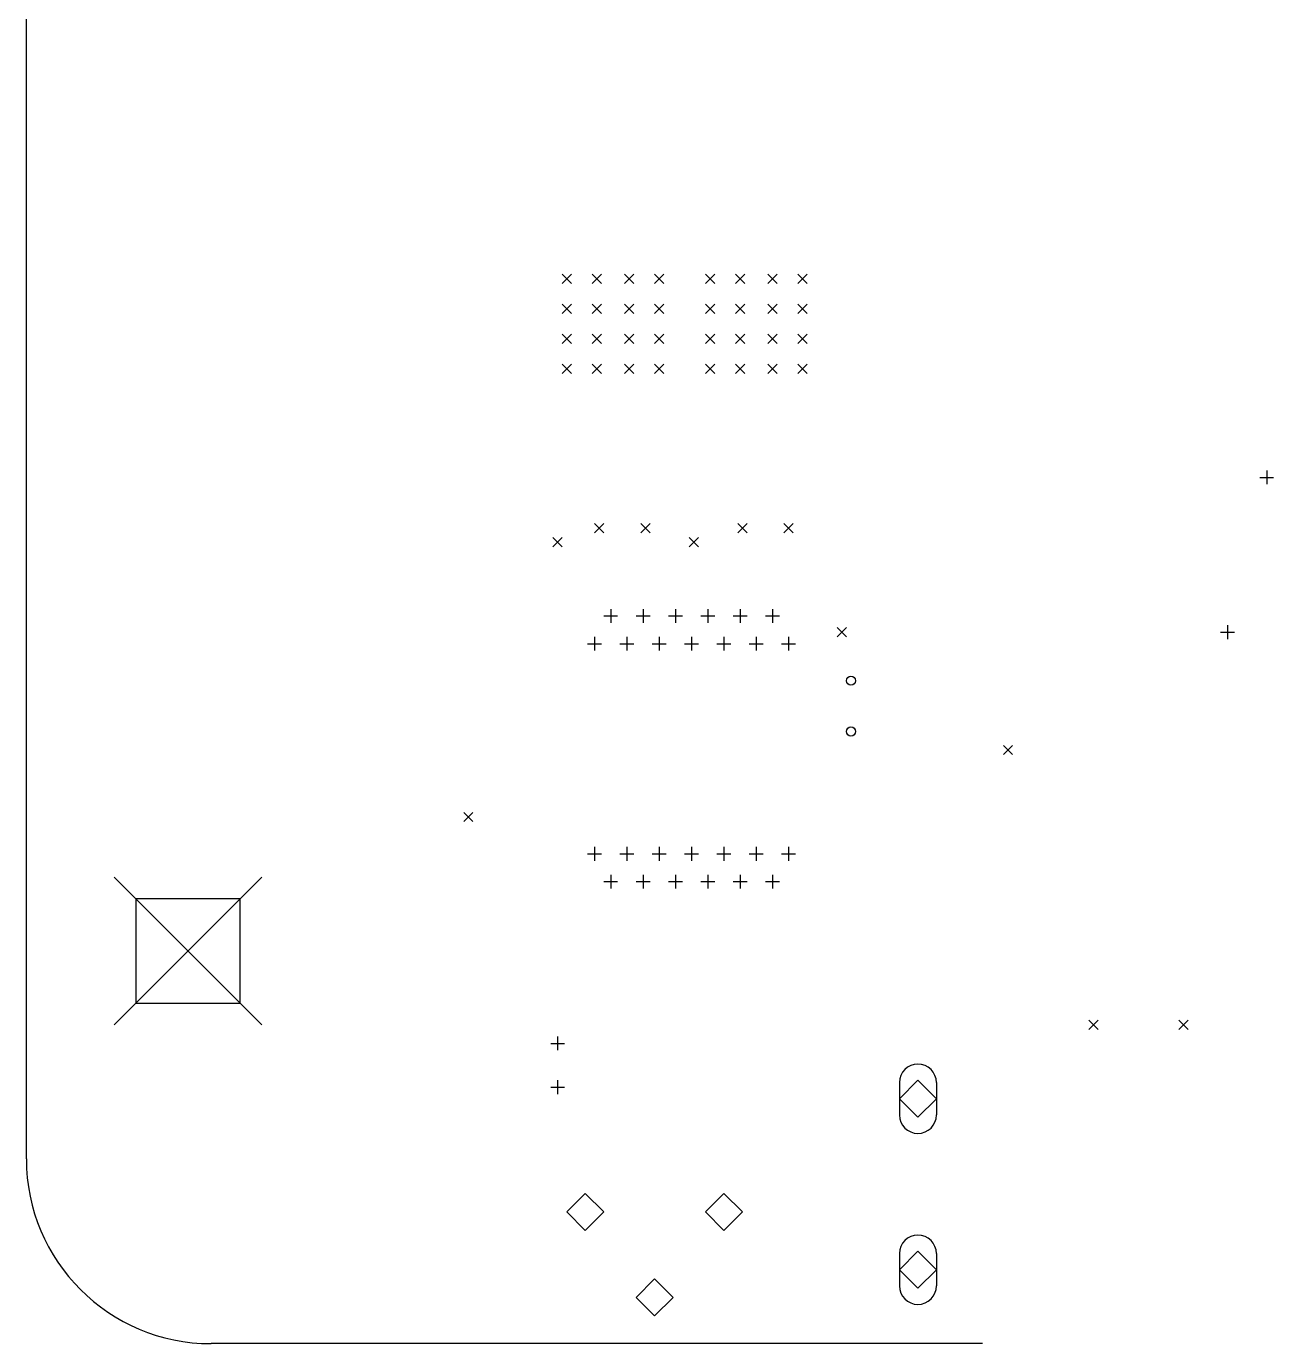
# Model space of a CAD drawing. Extents: x -2 to 85, y -27 to 85.
# Drawn here: x 0 to 27, y 0 to 28.51 of the extents above; entities that cross this region are included whole.
import ezdxf

# ---------------------------------------------------------------- set-up
doc = ezdxf.new("R2010")
doc.units = 0
doc.layers.add('BLACK', color=7, linetype='CONTINUOUS')

msp = doc.modelspace()

# ---------------------------------------------------------------- linework, layer by layer
at = {"layer": 'BLACK', "linetype": 'CONTINUOUS'}
for p, q in [((0, 4), (0, 81)), ((11.6, 23.15), (11.8, 22.95)), ((11.8, 23.15), (11.6, 22.95)), ((12.25, 23.15), (12.45, 22.95)), ((12.45, 23.15), (12.25, 22.95)), ((12.95, 23.15), (13.15, 22.95)), ((13.15, 23.15), (12.95, 22.95)), ((13.6, 23.15), (13.8, 22.95)), ((13.8, 23.15), (13.6, 22.95)), ((14.7, 23.15), (14.9, 22.95)), ((14.9, 23.15), (14.7, 22.95)), ((15.35, 23.15), (15.55, 22.95)), ((15.55, 23.15), (15.35, 22.95)), ((16.05, 23.15), (16.25, 22.95)), ((16.25, 23.15), (16.05, 22.95)), ((16.7, 23.15), (16.9, 22.95)), ((16.9, 23.15), (16.7, 22.95)), ((11.6, 22.5), (11.8, 22.3)), ((11.8, 22.5), (11.6, 22.3)), ((12.25, 22.5), (12.45, 22.3)), ((12.45, 22.5), (12.25, 22.3)), ((12.95, 22.5), (13.15, 22.3)), ((13.15, 22.5), (12.95, 22.3)), ((13.6, 22.5), (13.8, 22.3)), ((13.8, 22.5), (13.6, 22.3)), ((14.7, 22.5), (14.9, 22.3)), ((14.9, 22.5), (14.7, 22.3)), ((15.35, 22.5), (15.55, 22.3)), ((15.55, 22.5), (15.35, 22.3)), ((16.05, 22.5), (16.25, 22.3)), ((16.25, 22.5), (16.05, 22.3)), ((16.7, 22.5), (16.9, 22.3)), ((16.9, 22.5), (16.7, 22.3)), ((11.6, 21.85), (11.8, 21.65)), ((11.8, 21.85), (11.6, 21.65)), ((12.25, 21.85), (12.45, 21.65)), ((12.45, 21.85), (12.25, 21.65)), ((12.95, 21.85), (13.15, 21.65)), ((13.15, 21.85), (12.95, 21.65)), ((13.6, 21.85), (13.8, 21.65)), ((13.8, 21.85), (13.6, 21.65)), ((14.7, 21.85), (14.9, 21.65)), ((14.9, 21.85), (14.7, 21.65)), ((15.35, 21.85), (15.55, 21.65)), ((15.55, 21.85), (15.35, 21.65)), ((16.05, 21.85), (16.25, 21.65)), ((16.25, 21.85), (16.05, 21.65)), ((16.7, 21.85), (16.9, 21.65)), ((16.9, 21.85), (16.7, 21.65)), ((11.6, 21.2), (11.8, 21)), ((11.8, 21.2), (11.6, 21)), ((12.25, 21.2), (12.45, 21)), ((12.45, 21.2), (12.25, 21)), ((12.95, 21.2), (13.15, 21)), ((13.15, 21.2), (12.95, 21)), ((13.6, 21.2), (13.8, 21)), ((13.8, 21.2), (13.6, 21)), ((14.7, 21.2), (14.9, 21)), ((14.9, 21.2), (14.7, 21)), ((15.35, 21.2), (15.55, 21)), ((15.55, 21.2), (15.35, 21)), ((16.05, 21.2), (16.25, 21)), ((16.25, 21.2), (16.05, 21)), ((16.7, 21.2), (16.9, 21)), ((16.9, 21.2), (16.7, 21)), ((26.85, 18.9), (26.85, 18.6)), ((26.7, 18.75), (27, 18.75)), ((12.3, 17.75), (12.5, 17.55)), ((12.5, 17.75), (12.3, 17.55)), ((13.3, 17.75), (13.5, 17.55)), ((13.5, 17.75), (13.3, 17.55)), ((15.4, 17.75), (15.6, 17.55)), ((15.6, 17.75), (15.4, 17.55)), ((16.4, 17.75), (16.6, 17.55)), ((16.6, 17.75), (16.4, 17.55)), ((11.4, 17.45), (11.6, 17.25)), ((11.6, 17.45), (11.4, 17.25)), ((14.35, 17.45), (14.55, 17.25)), ((14.55, 17.45), (14.35, 17.25)), ((12.5, 15.75), (12.8, 15.75)), ((12.65, 15.9), (12.65, 15.6)), ((13.2, 15.75), (13.5, 15.75)), ((13.35, 15.9), (13.35, 15.6)), ((13.9, 15.75), (14.2, 15.75)), ((14.05, 15.9), (14.05, 15.6)), ((14.6, 15.75), (14.9, 15.75)), ((14.75, 15.9), (14.75, 15.6)), ((15.3, 15.75), (15.6, 15.75)), ((15.45, 15.9), (15.45, 15.6)), ((16, 15.75), (16.3, 15.75)), ((16.15, 15.9), (16.15, 15.6)), ((17.55, 15.5), (17.75, 15.3)), ((17.75, 15.5), (17.55, 15.3)), ((25.85, 15.4), (26.15, 15.4)), ((26, 15.55), (26, 15.25)), ((12.15, 15.15), (12.45, 15.15)), ((12.3, 15.3), (12.3, 15)), ((12.85, 15.15), (13.15, 15.15)), ((13, 15.3), (13, 15)), ((13.55, 15.15), (13.85, 15.15)), ((13.7, 15.3), (13.7, 15)), ((14.25, 15.15), (14.55, 15.15)), ((14.4, 15.3), (14.4, 15)), ((14.95, 15.15), (15.25, 15.15)), ((15.1, 15.3), (15.1, 15)), ((15.65, 15.15), (15.95, 15.15)), ((15.8, 15.3), (15.8, 15)), ((16.35, 15.15), (16.65, 15.15)), ((16.5, 15.3), (16.5, 15)), ((21.15, 12.95), (21.35, 12.75)), ((21.35, 12.95), (21.15, 12.75)), ((9.4685, 11.5), (9.6685, 11.3)), ((9.6685, 11.5), (9.4685, 11.3)), ((12.15, 10.6), (12.45, 10.6)), ((12.3, 10.75), (12.3, 10.45)), ((12.85, 10.6), (13.15, 10.6)), ((13, 10.75), (13, 10.45)), ((13.55, 10.6), (13.85, 10.6)), ((13.7, 10.75), (13.7, 10.45)), ((14.25, 10.6), (14.55, 10.6)), ((14.4, 10.75), (14.4, 10.45)), ((14.95, 10.6), (15.25, 10.6)), ((15.1, 10.75), (15.1, 10.45)), ((15.65, 10.6), (15.95, 10.6)), ((15.8, 10.75), (15.8, 10.45)), ((16.35, 10.6), (16.65, 10.6)), ((16.5, 10.75), (16.5, 10.45)), ((1.9, 10.1), (5.1, 6.9)), ((5.1, 10.1), (1.9, 6.9)), ((12.5, 10), (12.8, 10)), ((12.65, 10.15), (12.65, 9.85)), ((13.2, 10), (13.5, 10)), ((13.35, 10.15), (13.35, 9.85)), ((13.9, 10), (14.2, 10)), ((14.05, 10.15), (14.05, 9.85)), ((14.6, 10), (14.9, 10)), ((14.75, 10.15), (14.75, 9.85)), ((15.3, 10), (15.6, 10)), ((15.45, 10.15), (15.45, 9.85)), ((16, 10), (16.3, 10)), ((16.15, 10.15), (16.15, 9.85)), ((4.63138, 9.63138), (2.36862, 9.63138)), ((2.36862, 9.63138), (2.36862, 7.36862)), ((4.63138, 7.36862), (4.63138, 9.63138)), ((2.36862, 7.36862), (4.63138, 7.36862)), ((23, 7), (23.2, 6.8)), ((23.2, 7), (23, 6.8)), ((24.95, 7), (25.15, 6.8)), ((25.15, 7), (24.95, 6.8)), ((11.5, 6.65), (11.5, 6.35)), ((11.35, 6.5), (11.65, 6.5)), ((11.35, 5.55), (11.65, 5.55)), ((11.5, 5.7), (11.5, 5.4)), ((19.3, 5.7), (18.9, 5.3)), ((18.9, 5.65), (18.9, 4.95)), ((19.7, 5.3), (19.3, 5.7)), ((19.7, 5.65), (19.7, 4.95)), ((18.9, 5.3), (19.3, 4.9)), ((19.3, 4.9), (19.7, 5.3)), ((12.1, 3.25), (11.7, 2.85)), ((12.5, 2.85), (12.1, 3.25)), ((15.1, 3.25), (14.7, 2.85)), ((15.5, 2.85), (15.1, 3.25)), ((11.7, 2.85), (12.1, 2.45)), ((12.1, 2.45), (12.5, 2.85)), ((14.7, 2.85), (15.1, 2.45)), ((15.1, 2.45), (15.5, 2.85)), ((19.3, 2), (18.9, 1.6)), ((19.7, 1.6), (19.3, 2)), ((18.9, 1.95), (18.9, 1.25)), ((19.7, 1.95), (19.7, 1.25)), ((18.9, 1.6), (19.3, 1.2)), ((19.3, 1.2), (19.7, 1.6)), ((13.6, 1.4), (13.2, 1)), ((14, 1), (13.6, 1.4)), ((13.2, 1), (13.6, 0.6)), ((13.6, 0.6), (14, 1)), ((20.7, 0), (4, 0))]:
    msp.add_line(p, q, dxfattribs=at)
at = {"layer": 'BLACK'}
for centre in [(17.85, 14.35), (17.85, 13.25)]:
    msp.add_circle(centre, 0.1, dxfattribs=at)
for centre, radius, start, end in [((19.3, 5.65), 0.4, 0, 180), ((19.3, 4.95), 0.4, 180, 360), ((4, 4), 4, 180, 270), ((19.3, 1.95), 0.4, 0, 180), ((19.3, 1.25), 0.4, 180, 360)]:
    msp.add_arc(centre, radius, start, end, dxfattribs=at)

doc.saveas('drawing.dxf')
